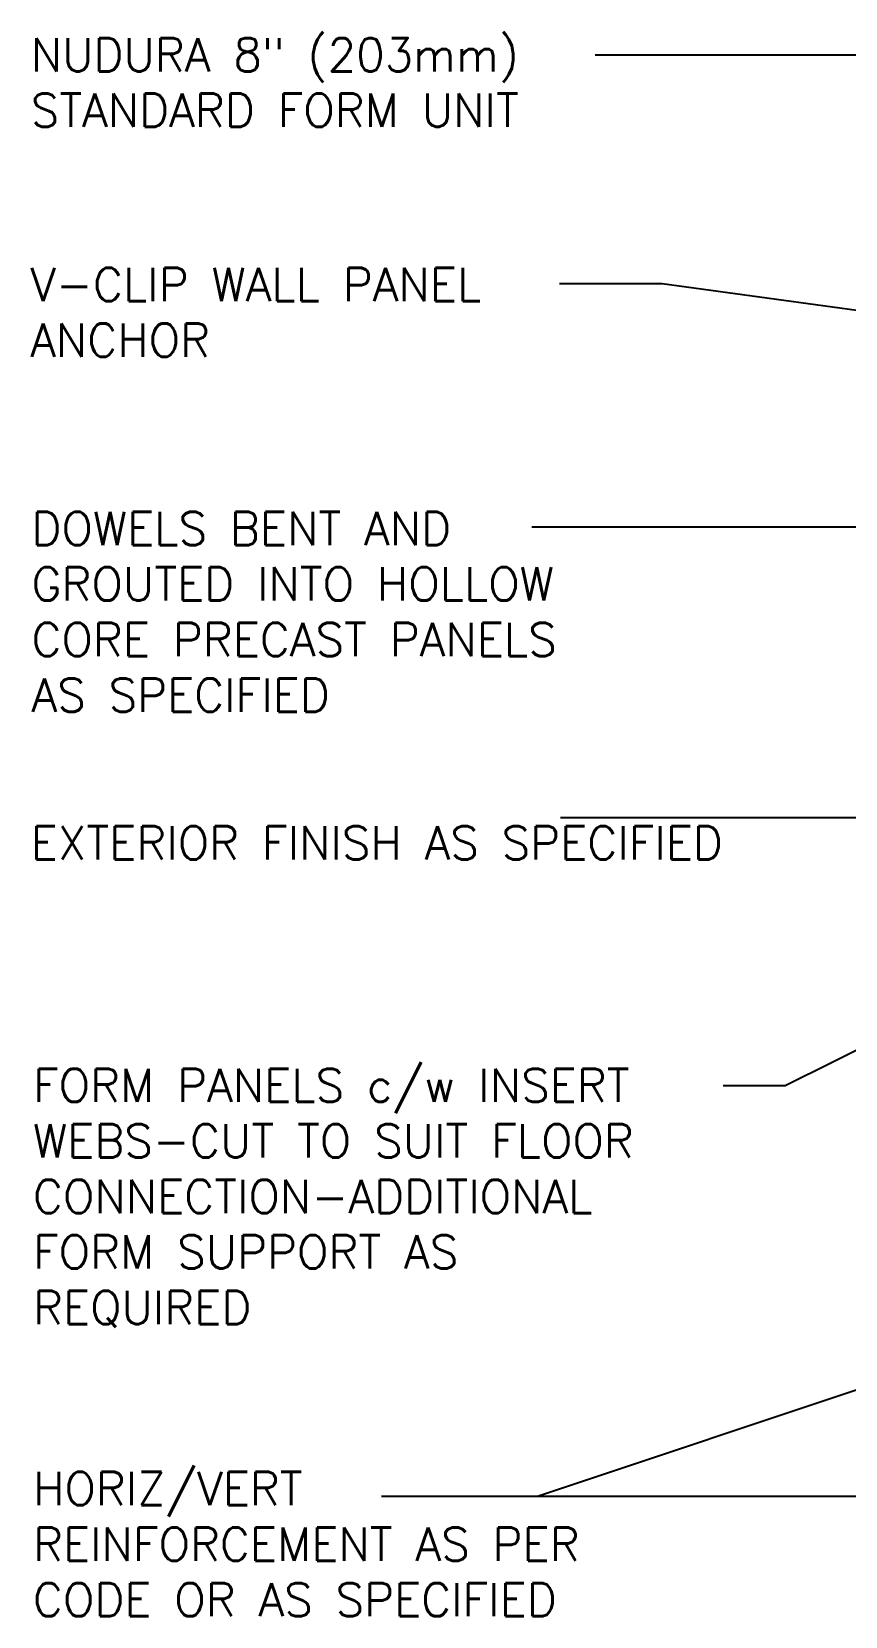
# Model space of a CAD drawing. Header units: inches. Extents: x 206.3 to 260.7, y 90.1 to 155.5.
# Drawn here: x 206.33 to 224.66, y 117.41 to 153.09 of the extents above; entities that cross this region are included whole.
import ezdxf

# ---------------------------------------------------------------- set-up
doc = ezdxf.new("R2010")
doc.units = ezdxf.units.IN
doc.header["$LTSCALE"] = 0.5
doc.header["$MEASUREMENT"] = 0
doc.layers.add('TEXT', color=4, linetype='Continuous')
doc.styles.add('DIM', font='romans.shx', dxfattribs={"width": 0.7})
doc.styles.add('ROMANS', font='romans.shx', dxfattribs={"height": 0.75})
doc.dimstyles.new('ext_12', dxfattribs={"dimscale": 12, "dimtxt": 0.09375, "dimasz": 0.09375, "dimexe": 0.09375, "dimexo": 0.0625, "dimgap": 0.0625, "dimtad": 1, "dimdec": 1, "dimzin": 3, "dimdsep": 46, "dimlunit": 4, "dimtxsty": 'DIM', "dimcen": 0.09, "dimdle": 0.09375, "dimclrt": 4, "dimadec": 0, "dimazin": 0, "dimtfac": 1, "dimtdec": 1, "dimtmove": 2, "dimatfit": 3, "dimfxl": 1, "dimfrac": 2, "dimtolj": 1, "dimtzin": 0, "dimarcsym": 0})

msp = doc.modelspace()

# ---------------------------------------------------------------- texts
at = {"layer": 'TEXT', "char_height": 0.75, "attachment_point": 4, "style": 'ROMANS'}
for s, insert, width in [('NUDURA 8" (203mm) STANDARD FORM UNIT', (206.311, 151.946), 14.95852), ('V-CLIP WALL PANEL ANCHOR', (206.3, 146.773), 12.01477), ('DOWELS BENT AND GROUTED INTO HOLLOW CORE PRECAST PANELS AS SPECIFIED', (206.329, 140.031), 13.62291), ('EXTERIOR FINISH AS SPECIFIED', (206.311, 134.827), 15.10061), ('FORM PANELS c/w INSERT WEBS-CUT TO SUIT FLOOR CONNECTION-ADDITIONAL\\PFORM SUPPORT AS \\PREQUIRED', (206.362, 126.832), 17.8384), ('HORIZ/VERT REINFORCEMENT AS PER CODE OR AS SPECIFIED', (206.362, 119.039), 15.33694)]:
    msp.add_mtext(s, dxfattribs=dict(at, insert=insert, width=width))

# ---------------------------------------------------------------- leaders
at = {"layer": 'TEXT'}
for points in [[(228.316, 152.558), (219.02, 152.558)], [(229.693, 146.154), (220.534, 147.409), (218.219, 147.409)], [(228.237, 131.816), (223.3, 129.357), (221.904, 129.357)], [(233.912, 125.509), (217.727, 120.113), (214.212, 120.113)], [(233.464, 120.113), (217.727, 120.113), (214.212, 120.113)]]:
    msp.add_leader(points, dimstyle='ext_12', dxfattribs=at)
for points in [[(232.57, 141.937), (226.62, 141.937), (217.593, 141.937)], [(226.074, 135.388), (218.243, 135.388)]]:
    msp.add_leader(points, dimstyle='ext_12', override={"dimgap": 0.0625, "dimtad": 0}, dxfattribs=at)

doc.saveas('drawing.dxf')
